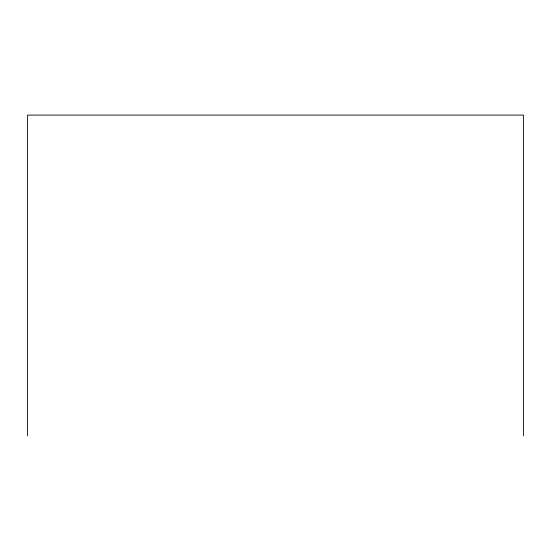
<?xml version="1.0" encoding="UTF-8"?>
<svg xmlns="http://www.w3.org/2000/svg" width="551" height="551" viewBox="0 0 551 551"><rect width="100%" height="100%" fill="white"/><g stroke="black" fill="none" stroke-linecap="round" stroke-linejoin="round"><path stroke-width="0.83" d="M523.45 435.91L523.45 115.09L27.55 115.09L27.55 435.91"/></g></svg>
